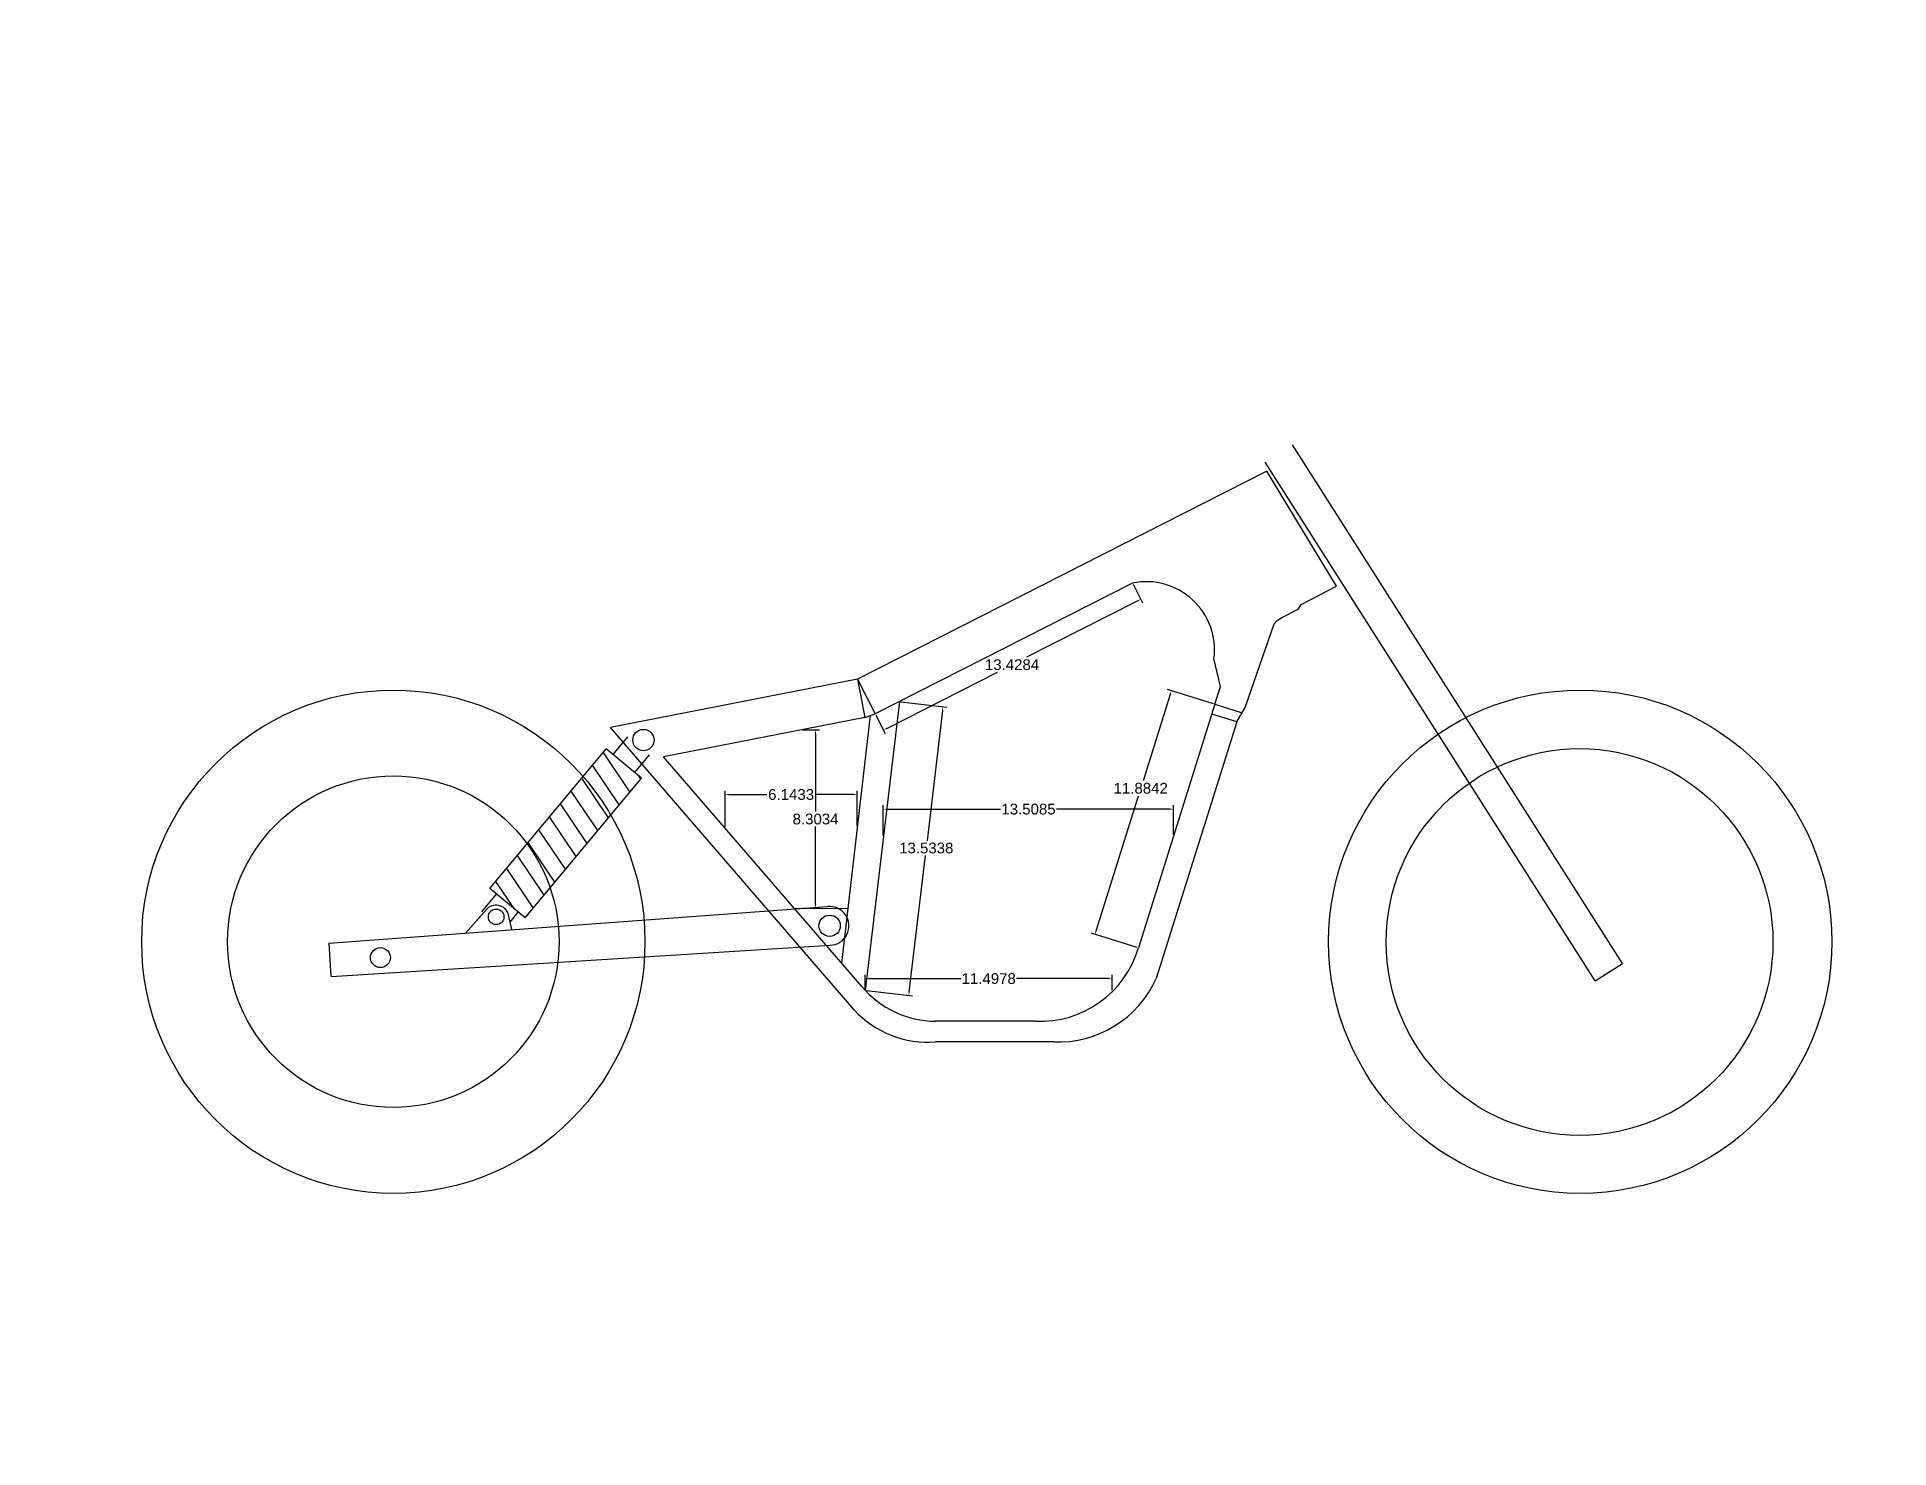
# Paper-space layout 'Layout2' of a CAD drawing. Header units: inches. Extents: x 1.05 to 9.45, y 0.8 to 7.2.
# The model-space entities are those that its viewports show. They can reach past a viewport. Long polylines and large blocks are cut down to what shows.
import ezdxf

# ---------------------------------------------------------------- set-up
doc = ezdxf.new("R2010")
doc.units = ezdxf.units.IN
doc.header["$MEASUREMENT"] = 0
for name, color, linetype in [('dimesions', 100, 'Continuous'), ('Frame', 210, 'Continuous'), ('layout', 7, 'Continuous'), ('suspension', 130, 'Continuous')]:
    doc.layers.add(name, color=color, linetype=linetype)
doc.layers.get('layout').off()
doc.styles.get("Standard").update_dxf_attribs({"font": 'arial.ttf'})
doc.dimstyles.get("Standard").update_dxf_attribs({"dimtxt": 0.3015, "dimasz": 0.18, "dimexe": 0.18, "dimexo": 0.0625, "dimgap": 0.09, "dimtad": 0, "dimtih": 1, "dimtoh": 1, "dimdec": 4, "dimzin": 0, "dimdsep": 46, "dimtxsty": 'Standard', "dimcen": 0.09, "dimadec": 0, "dimazin": 0, "dimtfac": 1, "dimtdec": 4, "dimtofl": 0, "dimtmove": 0, "dimatfit": 3, "dimfxl": 1, "dimtolj": 1, "dimtzin": 0, "dimarcsym": 0})

# ---------------------------------------------------------------- blocks, each defined once
blk = doc.blocks.new('*D1')
at = {"layer": 'Defpoints', "color": 0, "transparency": 16777216}
for p in [(28.538, 15.347), (26.947, 1.907), (28.978, 1.667)]:
    blk.add_point(p, dxfattribs=at)
at = {"layer": 'dimesions', "color": 0, "lineweight": -2, "transparency": 16777216}
for p, q in [((28.6, 15.34), (30.748, 15.085)), ((30.549, 14.928), (29.832, 8.873)), ((28.999, 1.846), (29.75, 8.182)), ((27.009, 1.9), (29.157, 1.646))]:
    blk.add_line(p, q, dxfattribs=at)
at = {"layer": 'dimesions', "color": 0, "transparency": 16777216}
for points in [[(30.519, 14.931), (30.578, 14.924), (30.57, 15.107)], [(28.969, 1.849), (29.029, 1.842), (28.978, 1.667)]]:
    blk.add_solid(points, dxfattribs=at)
at = {"layer": 'dimesions', "color": 0, "transparency": 16777216, "insert": (29.791, 8.528), "char_height": 0.5, "attachment_point": 5}
blk.add_mtext('\\A1;13.5338', dxfattribs=at)
blk = doc.blocks.new('*D2')
at = {"layer": 'Defpoints', "color": 0, "transparency": 16777216}
for p in [(39.382, 20.859), (27.411, 14.774), (27.795, 14.018)]:
    blk.add_point(p, dxfattribs=at)
at = {"layer": 'dimesions', "color": 0, "lineweight": -2, "transparency": 16777216}
for p, q in [((39.41, 20.803), (39.848, 19.942)), ((39.606, 20.021), (34.46, 17.405)), ((27.956, 14.099), (33.101, 16.714)), ((27.439, 14.718), (27.877, 13.857))]:
    blk.add_line(p, q, dxfattribs=at)
at = {"layer": 'dimesions', "color": 0, "transparency": 16777216}
for points in [[(39.592, 20.047), (39.619, 19.994), (39.766, 20.102)], [(27.942, 14.126), (27.969, 14.072), (27.795, 14.018)]]:
    blk.add_solid(points, dxfattribs=at)
at = {"layer": 'dimesions', "color": 0, "transparency": 16777216, "insert": (33.781, 17.06), "char_height": 0.5, "attachment_point": 5}
blk.add_mtext('\\A1;13.4284', dxfattribs=at)
blk = doc.blocks.new('*D3')
at = {"layer": 'Defpoints', "color": 0, "transparency": 16777216}
for p in [(43.213, 15.22), (37.639, 4.512), (39.66, 3.879)]:
    blk.add_point(p, dxfattribs=at)
at = {"layer": 'dimesions', "color": 0, "lineweight": -2, "transparency": 16777216}
for p, q in [((41.138, 15.681), (39.876, 11.655)), ((43.153, 15.238), (41.02, 15.907)), ((37.692, 4.684), (39.66, 10.965)), ((39.6, 3.898), (37.467, 4.566))]:
    blk.add_line(p, q, dxfattribs=at)
at = {"layer": 'dimesions', "color": 0, "transparency": 16777216}
for points in [[(41.109, 15.69), (41.166, 15.672), (41.192, 15.853)], [(37.664, 4.693), (37.721, 4.675), (37.639, 4.512)]]:
    blk.add_solid(points, dxfattribs=at)
at = {"layer": 'dimesions', "color": 0, "transparency": 16777216, "insert": (39.768, 11.31), "char_height": 0.5, "attachment_point": 5}
blk.add_mtext('\\A1;11.8842', dxfattribs=at)
blk = doc.blocks.new('*D4')
at = {"layer": 'Defpoints', "color": 0, "transparency": 16777216}
for p in [(26.947, 1.907), (38.444, 2.453), (38.444, 1.851)]:
    blk.add_point(p, dxfattribs=at)
at = {"layer": 'dimesions', "color": 0, "lineweight": -2, "transparency": 16777216}
for p, q in [((26.947, 1.97), (26.947, 2.633)), ((38.444, 1.913), (38.444, 2.633)), ((27.127, 2.453), (31.396, 2.453)), ((38.264, 2.453), (33.995, 2.453))]:
    blk.add_line(p, q, dxfattribs=at)
at = {"layer": 'dimesions', "color": 0, "transparency": 16777216}
for points in [[(27.127, 2.483), (27.127, 2.423), (26.947, 2.453)], [(38.264, 2.483), (38.264, 2.423), (38.444, 2.453)]]:
    blk.add_solid(points, dxfattribs=at)
at = {"layer": 'dimesions', "color": 0, "transparency": 16777216, "insert": (32.695, 2.453), "char_height": 0.5, "attachment_point": 5}
blk.add_mtext('\\A1;11.4978', dxfattribs=at)
blk = doc.blocks.new('*D5')
at = {"layer": 'Defpoints', "color": 0, "transparency": 16777216}
for p in [(41.301, 10.338), (27.792, 9.048), (41.301, 9.116)]:
    blk.add_point(p, dxfattribs=at)
at = {"layer": 'dimesions', "color": 0, "lineweight": -2, "transparency": 16777216}
for p, q in [((27.792, 9.111), (27.792, 10.518)), ((41.301, 9.179), (41.301, 10.518)), ((27.972, 10.338), (33.246, 10.338)), ((41.121, 10.338), (35.847, 10.338))]:
    blk.add_line(p, q, dxfattribs=at)
at = {"layer": 'dimesions', "color": 0, "transparency": 16777216}
for points in [[(27.972, 10.368), (27.972, 10.308), (27.792, 10.338)], [(41.121, 10.368), (41.121, 10.308), (41.301, 10.338)]]:
    blk.add_solid(points, dxfattribs=at)
at = {"layer": 'dimesions', "color": 0, "transparency": 16777216, "insert": (34.547, 10.338), "char_height": 0.5, "attachment_point": 5}
blk.add_mtext('\\A1;13.5085', dxfattribs=at)
blk = doc.blocks.new('*D6')
at = {"layer": 'Defpoints', "color": 0, "transparency": 16777216}
for p in [(20.432, 11.019), (26.575, 9.495), (20.432, 9.454)]:
    blk.add_point(p, dxfattribs=at)
at = {"layer": 'dimesions', "color": 0, "lineweight": -2, "transparency": 16777216}
for p, q in [((20.432, 9.517), (20.432, 11.199)), ((20.612, 11.019), (22.374, 11.019)), ((26.395, 11.019), (24.633, 11.019)), ((26.575, 9.558), (26.575, 11.199))]:
    blk.add_line(p, q, dxfattribs=at)
at = {"layer": 'dimesions', "color": 0, "transparency": 16777216}
for points in [[(20.612, 11.049), (20.612, 10.989), (20.432, 11.019)], [(26.395, 11.049), (26.395, 10.989), (26.575, 11.019)]]:
    blk.add_solid(points, dxfattribs=at)
at = {"layer": 'dimesions', "color": 0, "transparency": 16777216, "insert": (23.503, 11.019), "char_height": 0.5, "attachment_point": 5}
blk.add_mtext('\\A1;6.1433', dxfattribs=at)
blk = doc.blocks.new('*D7')
at = {"layer": 'Defpoints', "color": 0, "transparency": 16777216}
for p in [(23.975, 14.029), (23.971, 5.726), (24.639, 5.726)]:
    blk.add_point(p, dxfattribs=at)
at = {"layer": 'dimesions', "color": 0, "lineweight": -2, "transparency": 16777216}
for p, q in [((24.037, 14.029), (24.819, 14.029)), ((24.639, 13.849), (24.639, 10.223)), ((24.639, 5.906), (24.639, 9.532)), ((24.033, 5.726), (24.819, 5.726))]:
    blk.add_line(p, q, dxfattribs=at)
at = {"layer": 'dimesions', "color": 0, "transparency": 16777216}
for points in [[(24.609, 13.849), (24.669, 13.849), (24.639, 14.029)], [(24.609, 5.906), (24.669, 5.906), (24.639, 5.726)]]:
    blk.add_solid(points, dxfattribs=at)
at = {"layer": 'dimesions', "color": 0, "transparency": 16777216, "insert": (24.639, 9.877), "char_height": 0.5, "attachment_point": 5}
blk.add_mtext('\\A1;8.3034', dxfattribs=at)

msp = doc.modelspace()

# ---------------------------------------------------------------- hatches: boundary and pattern name
at = {"layer": 'suspension'}
h = msp.add_hatch(dxfattribs=at)
h.set_pattern_fill('ANSI31', color=256, scale=6, angle=79)
h.paths.add_polyline_path([(16.53433, 11.7788), (14.89801, 13.14116), (9.48628, 6.64115), (11.12259, 5.2788)])

# ---------------------------------------------------------------- linework, layer by layer
at = {"layer": 'Frame'}
for p, q in [((62.17759, 3.15414), (46.83573, 27.29615)), ((45.64315, 26.06924), (26.59168, 16.38556)), ((60.90739, 2.34695), (45.56553, 26.48896)), ((48.87983, 20.71638), (45.64315, 26.06924)), ((39.38155, 20.85874), (27.41077, 14.7741)), ((47.23834, 19.8545), (48.87983, 20.71638)), ((47.10036, 19.64762), (47.23834, 19.8545)), ((44.63528, 15.06988), (45.97639, 18.95802)), ((45.97639, 18.95802), (46.11725, 19.11893)), ((46.11725, 19.11893), (46.33572, 19.25398)), ((46.33572, 19.25398), (47.10036, 19.64762)), ((43.47501, 16.04148), (43.17691, 17.34251)), ((26.59168, 16.38556), (15.10468, 14.13293)), ((26.59168, 16.38556), (26.93977, 14.61053)), ((26.59168, 16.38556), (27.41077, 14.7741)), ((43.21302, 15.21966), (43.47501, 16.04148)), ((27.17527, 14.69231), (25.8453, 3.1783)), ((26.93977, 14.61053), (27.41077, 14.7741)), ((28.53826, 15.3472), (26.9466, 1.90734)), ((43.21302, 15.21966), (39.65999, 3.87905)), ((44.23312, 14.3969), (43.06967, 14.75875)), ((43.21302, 15.21966), (44.43665, 14.82957)), ((44.23312, 14.3969), (44.63528, 15.06988)), ((26.43759, 0.995), (15.10468, 14.13293)), ((26.93977, 14.61053), (17.56891, 12.77288)), ((44.23312, 14.3969), (40.49349, 2.46596)), ((26.79247, 2.08026), (17.56891, 12.77288)), ((23.64777, 5.72583), (26.13941, 5.72455)), ((60.90739, 2.34695), (62.17759, 3.15414)), ((34.87736, 0.46683), (30.21741, 0.46683)), ((35.70665, -0.49065), (30.21741, -0.49065))]:
    msp.add_line(p, q, dxfattribs=at)
for centre, radius in [((4.99418, 4.17229), 11.70877), ((60.22037, 4.17229), 11.70877), ((16.63256, 13.55323), 0.49535), ((60.18815, 4.15799), 8.99629), ((4.99418, 4.17229), 7.71388), ((25.29411, 4.91146), 0.49535)]:
    msp.add_circle(centre, radius, dxfattribs=at)
for centre, radius, start, end in [((40.02522, 17.74707), 3.17755, 352.6854331, 101.6870774), ((35.07392, 5.24915), 4.78636, 267.6463779, 343.3663406), ((30.27341, 5.02761), 4.56111, 220.2549071, 269.2964422), ((35.92407, 4.51065), 5.00603, 267.5107163, 335.8927767), ((29.87085, 4.17877), 4.68227, 222.8408634, 274.2446444)]:
    msp.add_arc(centre, radius, start, end, dxfattribs=at)
at = {"layer": 'suspension'}
for p, q in [((9.48628, 6.64115), (14.89801, 13.14116)), ((16.53433, 11.7788), (14.89801, 13.14116)), ((15.89343, 13.70106), (15.21059, 12.88091)), ((16.90458, 12.85921), (16.22174, 12.03905)), ((11.12259, 5.2788), (16.53433, 11.7788)), ((9.11602, 5.56075), (9.79886, 6.3809)), ((11.12259, 5.2788), (9.48628, 6.64115)), ((1.99458, 4.11064), (25.19326, 5.80709)), ((8.35015, 4.5754), (9.32857, 5.66968)), ((10.51072, 4.7334), (10.33188, 5.48196)), ((10.42789, 5.08009), (10.81001, 5.53905)), ((1.99458, 4.11064), (2.0925, 2.55178)), ((2.1005, 2.55228), (25.31538, 4.01042))]:
    msp.add_line(p, q, dxfattribs=at)
for centre, radius in [((9.77873, 5.32917), 0.36269), ((4.39357, 3.43264), 0.46322)]:
    msp.add_circle(centre, radius, dxfattribs=at)
for centre, radius, start, end in [((9.77484, 5.27982), 0.59258, 19.9447321, 138.8592225), ((25.29381, 4.91109), 0.90093, 271.371704, 96.4028373)]:
    msp.add_arc(centre, radius, start, end, dxfattribs=at)

# ---------------------------------------------------------------- dimensions: what is measured, and where the dimension line sits
at = {"layer": 'dimesions'}
dim = msp.add_aligned_dim(p1=(39.38155, 20.85874), p2=(27.41077, 14.7741), distance=0.84858, dimstyle='Standard', override={"dimtxt": 0.5, "dimexe": 0.18}, dxfattribs=at)
dim.commit()
dim.dimension.update_dxf_attribs({"geometry": '*D2', "text_midpoint": (33.78067, 17.05995)})
for base, p1, p2, angle, picture, middle in [((37.63851, 4.51238), (43.21302, 15.21966), (39.65999, 3.87905), 252.6041341, '*D3', (39.7682, 11.30993)), ((28.97808, 1.66675), (28.53826, 15.3472), (26.9466, 1.90734), 263.2459905, '*D1', (29.79064, 8.52789))]:
    dim = msp.add_linear_dim(base=base, p1=p1, p2=p2, angle=angle, dimstyle='Standard', override={"dimtxt": 0.5}, dxfattribs=at)
    dim.commit()
    dim.dimension.update_dxf_attribs({"geometry": picture, "text_midpoint": middle, "dimtype": 161})
dim = msp.add_linear_dim(base=(24.6392, 5.72567), p1=(23.97484, 14.0291), p2=(23.97057, 5.72567), angle=90, dimstyle='Standard', override={"dimtxt": 0.5}, dxfattribs=at)
dim.commit()
dim.dimension.update_dxf_attribs({"geometry": '*D7', "text_midpoint": (24.6392, 9.87738)})
for base, p1, p2, override, picture, middle in [((20.43161, 11.01879), (26.57495, 9.49519), (20.43161, 9.45424), {"dimtxt": 0.5}, '*D6', (23.50328, 11.01879)), ((41.30078, 10.33791), (27.7923, 9.04837), (41.30078, 9.11617), {"dimtxt": 0.5, "dimexe": 0.18}, '*D5', (34.54654, 10.33791))]:
    dim = msp.add_linear_dim(base=base, p1=p1, p2=p2, dimstyle='Standard', override=override, dxfattribs=at)
    dim.commit()
    dim.dimension.update_dxf_attribs({"geometry": picture, "text_midpoint": middle, "dimtype": 160})
dim = msp.add_linear_dim(base=(38.44439, 2.45316), p1=(26.9466, 1.90734), p2=(38.44439, 1.85075), dimstyle='Standard', override={"dimtxt": 0.5}, dxfattribs=at)
dim.commit()
dim.dimension.update_dxf_attribs({"geometry": '*D4', "text_midpoint": (32.69549, 2.45316)})

psp = doc.layouts.new('Layout2')

# ---------------------------------------------------------------- viewports
at = {"layer": 'layout'}
psp.add_viewport(center=(5.25, 4), size=(8.4, 6.4), view_center_point=(31.4997, 13.44078), view_height=65.6500372, dxfattribs=at)

doc.saveas('drawing.dxf')
